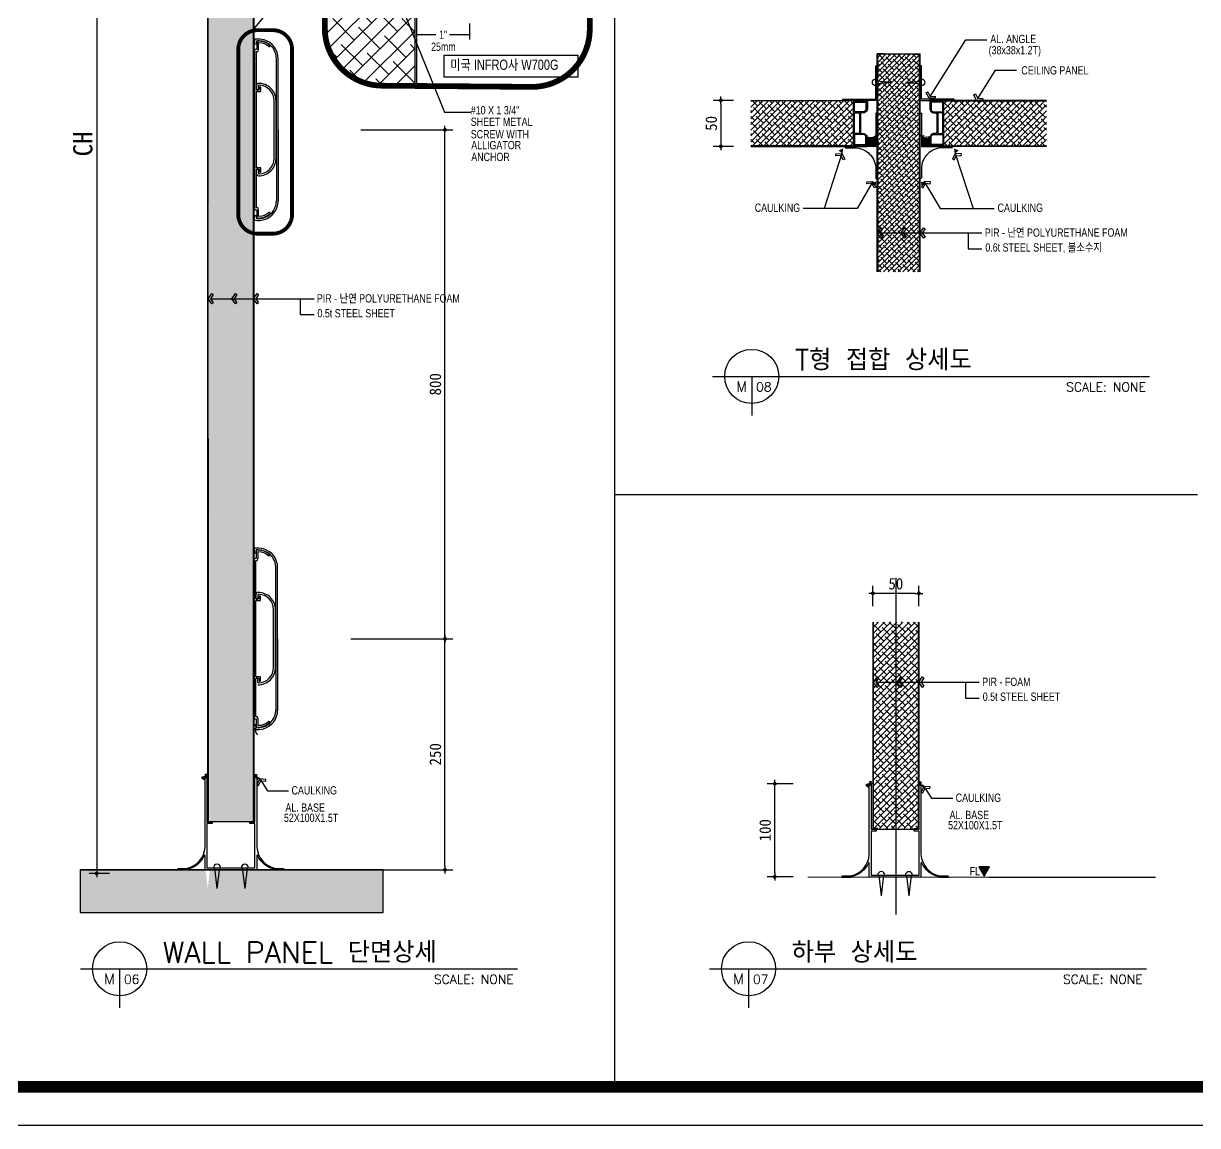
# Model space of a CAD drawing. Header units: millimetres. Extents: x 761574 to 813627, y -447408 to -384263.
# Drawn here: x 809305 to 810222, y -386889 to -386028 of the extents above; entities that cross this region are included whole.
import ezdxf
from ezdxf.enums import TextEntityAlignment as Align

# ---------------------------------------------------------------- set-up
doc = ezdxf.new("R2010")
doc.units = ezdxf.units.MM
doc.header["$LTSCALE"] = 500
doc.header["$PDMODE"] = 2
for name, pattern in [('CEN', [62, 60, -1, 0, -1]), ('CENTER', [2, 1.25, -0.25, 0.25, -0.25]), ('HIDDEN', [9.525, 6.35, -3.175])]:
    doc.linetypes.add(name, pattern=pattern)
doc.layers.get('Defpoints').update_dxf_attribs({"color": 8})
for name, color, linetype in [('1', 1, 'CENTER'), ('2', 2, 'Continuous'), ('3', 3, 'Continuous'), ('6', 6, 'Continuous'), ('CEN', 1, 'CEN'), ('CHANNEL', 6, 'Continuous'), ('DIM', 7, 'Continuous'), ('DM', 4, 'Continuous'), ('FLCL', 2, 'Continuous'), ('FORM', 7, 'Continuous'), ('ik_Line', 30, 'Continuous'), ('RAIL', 4, 'Continuous'), ('SYM-1', 6, 'Continuous'), ('SYM-2', 3, 'Continuous'), ('TEXT', 7, 'Continuous'), ('TEXT1', 2, 'Continuous'), ('변경사항', 6, 'Continuous'), ('크린판넬', 4, 'Continuous')]:
    doc.layers.add(name, color=color, linetype=linetype)
doc.styles.add('GHD', font='simple.shx', dxfattribs={"bigfont": 'whgtxt.shx'})
doc.styles.add('SIM', font='simplex')
doc.styles.add('글씨1', font='stylu.ttf')
doc.styles.add('돋움', font='')
doc.styles.get('돋움').set_extended_font_data('DotumChe')
doc.dimstyles.new('DIM270', dxfattribs={"dimscale": 3, "dimtxt": 3, "dimasz": 1, "dimexe": 2, "dimexo": 3, "dimgap": 1, "dimtad": 1, "dimtoh": 1, "dimdec": 0, "dimzin": 9, "dimdsep": 46, "dimtxsty": '돋움', "dimblk": 'dots', "dimcen": 0, "dimclrt": 3, "dimadec": 0, "dimazin": 0, "dimtm": 1e-09, "dimtfac": 1, "dimtdec": 0, "dimtix": 1, "dimtmove": 2, "dimatfit": 3, "dimldrblk": 'dots', "dimfxl": 0, "dimtolj": 1, "dimtzin": 0, "dimarcsym": 0})
pattern_1 = [(45, (-455.1518, 462.6224), (-2.24506403, 2.24506403), []), (135, (-455.1518, 462.6224), (-6.735192091, 2.24506403), [7.9375, -4.7625])]

# ---------------------------------------------------------------- blocks, each defined once
blk = doc.blocks.new('form')
at = {"layer": 'FORM', "color": 3}
blk.add_lwpolyline([(0, 562.79), (792.83, 562.79), (792.83, 0), (0, 0)], close=True, dxfattribs=at)
at = {"layer": 'FORM', "color": 2, "const_width": 1.94}
blk.add_lwpolyline([(12.48, 6.47), (12.48, 555.28), (781.78, 555.28), (781.78, 6.47)], close=True, dxfattribs=at)
blk = doc.blocks.new('dots')
blk.add_line((-1, 0), (1, 0))
at = {"const_width": 0.5}
blk.add_lwpolyline([(-0.25, 0, 1), (0.25, 0, 1)], format="xyb", close=True, dxfattribs=at)
blk = doc.blocks.new('*D12')
at = {"layer": 'Defpoints', "color": 0, "linetype": 'ByBlock'}
for p in [(809381.23, -385552.39), (809362.33, -386691.76), (809381.23, -386691.76)]:
    blk.add_point(p, dxfattribs=at)
at = {"layer": 'TEXT1', "color": 0, "linetype": 'ByBlock', "lineweight": -2}
for p, q in [((809372.23, -385552.39), (809356.33, -385552.39)), ((809362.33, -385555.39), (809362.33, -386688.76)), ((809372.23, -386691.76), (809356.33, -386691.76))]:
    blk.add_line(p, q, dxfattribs=at)
at = {"layer": 'TEXT1', "color": 0, "linetype": 'ByBlock', "lineweight": -2, "xscale": 3, "yscale": 3, "zscale": 3}
for p, rotation in [((809362.33, -385552.39), 90), ((809362.33, -386691.76), 270)]:
    blk.add_blockref('dots', p, dxfattribs=dict(at, rotation=rotation))
at = {"layer": 'TEXT1', "color": 3, "linetype": 'ByBlock', "insert": (809351.57, -386122.08), "char_height": 15, "attachment_point": 5, "rotation": 90, "style": '돋움'}
blk.add_mtext('\\A1;CH', dxfattribs=at)
blk = doc.blocks.new('*D13')
at = {"layer": 'Defpoints', "color": 0}
for p in [(809891.58, -386621.71), (809914.91, -386621.71), (809914.91, -386694.42)]:
    blk.add_point(p, dxfattribs=at)
at = {"layer": 'DIM', "color": 0, "lineweight": -2}
for p, q in [((809905.91, -386621.71), (809885.58, -386621.71)), ((809891.58, -386691.42), (809891.58, -386624.71)), ((809905.91, -386694.42), (809885.58, -386694.42))]:
    blk.add_line(p, q, dxfattribs=at)
at = {"layer": 'DIM', "color": 0, "lineweight": -2, "xscale": 3, "yscale": 3, "zscale": 3}
for p, rotation in [((809891.58, -386621.71), 90), ((809891.58, -386694.42), 270)]:
    blk.add_blockref('dots', p, dxfattribs=dict(at, rotation=rotation))
at = {"layer": 'DIM', "color": 3, "insert": (809884.08, -386658.06), "char_height": 9, "attachment_point": 5, "rotation": 90, "style": '돋움'}
blk.add_mtext('\\A1;100', dxfattribs=at)
blk = doc.blocks.new('*D14')
at = {"layer": 'Defpoints', "color": 0}
for p in [(809968.1, -386473.08), (809968.1, -386491.98), (810004.08, -386491.98)]:
    blk.add_point(p, dxfattribs=at)
at = {"layer": 'DIM', "color": 0, "lineweight": -2}
for p, q in [((809968.1, -386482.98), (809968.1, -386467.08)), ((810004.08, -386482.98), (810004.08, -386467.08)), ((810001.08, -386473.08), (809971.1, -386473.08))]:
    blk.add_line(p, q, dxfattribs=at)
at = {"layer": 'DIM', "color": 0, "lineweight": -2, "xscale": 3, "yscale": 3, "zscale": 3, "rotation": 180}
blk.add_blockref('dots', (809968.1, -386473.08), dxfattribs=at)
at = {"layer": 'DIM', "color": 0, "lineweight": -2, "xscale": 3, "yscale": 3, "zscale": 3}
blk.add_blockref('dots', (810004.08, -386473.08), dxfattribs=at)
at = {"layer": 'DIM', "color": 3, "insert": (809986.09, -386465.57), "char_height": 9, "attachment_point": 5, "style": '돋움'}
blk.add_mtext('\\A1;50', dxfattribs=at)
blk = doc.blocks.new('*D15')
at = {"layer": 'Defpoints', "color": 0}
for p in [(809868.43, -386088.05), (809849.53, -386124.03), (809868.43, -386124.03)]:
    blk.add_point(p, dxfattribs=at)
at = {"layer": 'DIM', "color": 0, "lineweight": -2}
for p, q in [((809859.43, -386088.05), (809843.53, -386088.05)), ((809849.53, -386091.05), (809849.53, -386121.03)), ((809859.43, -386124.03), (809843.53, -386124.03))]:
    blk.add_line(p, q, dxfattribs=at)
at = {"layer": 'DIM', "color": 0, "lineweight": -2, "xscale": 3, "yscale": 3, "zscale": 3}
for p, rotation in [((809849.53, -386088.05), 90), ((809849.53, -386124.03), 270)]:
    blk.add_blockref('dots', p, dxfattribs=dict(at, rotation=rotation))
at = {"layer": 'DIM', "color": 3, "insert": (809842.02, -386106.04), "char_height": 9, "attachment_point": 5, "rotation": 90, "style": '돋움'}
blk.add_mtext('\\A1;50', dxfattribs=at)
blk = doc.blocks.new('POT')
at = {"layer": '2'}
for radius in [0.5, 0.192]:
    blk.add_circle((0, 0), radius, dxfattribs=at)
blk = doc.blocks.new('POT3')
at = {"layer": '6', "xscale": 3, "yscale": 3, "zscale": 3}
blk.add_blockref('POT', (0, 0), dxfattribs=at)
blk = doc.blocks.new('*D52')
at = {"layer": 'Defpoints', "color": 0}
for p in [(809559.57, -386508.56), (809634.17, -386508.56), (809551.8, -386688.92)]:
    blk.add_point(p, dxfattribs=at)
at = {"layer": 'DIM', "color": 0, "lineweight": -2}
for p, q in [((809568.57, -386508.56), (809640.17, -386508.56)), ((809634.17, -386685.92), (809634.17, -386511.56)), ((809560.8, -386688.92), (809640.17, -386688.92))]:
    blk.add_line(p, q, dxfattribs=at)
at = {"layer": 'DIM', "color": 0, "lineweight": -2, "xscale": 3, "yscale": 3, "zscale": 3}
for p, rotation in [((809634.17, -386508.56), 90), ((809634.17, -386688.92), 270)]:
    blk.add_blockref('dots', p, dxfattribs=dict(at, rotation=rotation))
at = {"layer": 'DIM', "color": 3, "insert": (809626.67, -386598.74), "char_height": 9, "attachment_point": 5, "rotation": 90, "style": '돋움'}
blk.add_mtext('\\A1;250', dxfattribs=at)
blk = doc.blocks.new('*D53')
at = {"layer": 'Defpoints', "color": 0}
for p in [(809559.57, -386111.02), (809634.17, -386111.02), (809551.8, -386508.56)]:
    blk.add_point(p, dxfattribs=at)
at = {"layer": 'DIM', "color": 0, "lineweight": -2}
for p, q in [((809568.57, -386111.02), (809640.17, -386111.02)), ((809634.17, -386505.56), (809634.17, -386114.02)), ((809560.8, -386508.56), (809640.17, -386508.56))]:
    blk.add_line(p, q, dxfattribs=at)
at = {"layer": 'DIM', "color": 0, "lineweight": -2, "xscale": 3, "yscale": 3, "zscale": 3}
for p, rotation in [((809634.17, -386111.02), 90), ((809634.17, -386508.56), 270)]:
    blk.add_blockref('dots', p, dxfattribs=dict(at, rotation=rotation))
at = {"layer": 'DIM', "color": 3, "insert": (809626.67, -386309.79), "char_height": 9, "attachment_point": 5, "rotation": 90, "style": '돋움'}
blk.add_mtext('\\A1;800', dxfattribs=at)

msp = doc.modelspace()

# ---------------------------------------------------------------- hatches: boundary and pattern name
msp.add_hatch(color=253).paths.add_polyline_path([(810054.96, -386693.9), (810059.17, -386686.61), (810050.75, -386686.61)])
at = {"layer": '3'}
h = msp.add_hatch(dxfattribs=at)
h.set_pattern_fill('ANSI31', color=253, scale=0.2, style=0)
h.set_pattern_definition([(135, (1620431.6396, 462.6224), (0.44901280605, 0.44901280605), [])])
edge = h.paths.add_edge_path()
edge.add_ellipse((809966.07, -386106.53), major_axis=(-0.72, 10.88), ratio=0.721975, start_angle=158.46183, end_angle=208.74519)
edge.add_line((809970.48, -386115.82), (809970.48, -386124.08))
edge.add_line((809970.48, -386124.08), (809970.38, -386124.08))
edge.add_ellipse((809967.12, -386124.06), major_axis=(-3.26, 0.01), ratio=0.291044, start_angle=180, end_angle=360)
edge.add_line((809963.86, -386123.98), (809963.86, -386116.85))
h = msp.add_hatch(dxfattribs=at)
h.set_pattern_fill('ANSI31', color=253, scale=0.2, style=0)
h.set_pattern_definition([(45, (-455.15184, 462.6224), (-0.44901280605, 0.44901280605), [])])
edge = h.paths.add_edge_path()
edge.add_ellipse((810010.42, -386106.53), major_axis=(0.72, 10.88), ratio=0.721975, start_angle=151.25481, end_angle=201.53817, ccw=False)
edge.add_line((810006, -386115.82), (810006, -386124.08))
edge.add_line((810006, -386124.08), (810006.1, -386124.08))
edge.add_ellipse((810009.37, -386124.06), major_axis=(3.26, 0.01), ratio=0.291044, start_angle=0, end_angle=180, ccw=False)
edge.add_line((810012.63, -386123.98), (810012.63, -386116.85))
at = {"layer": 'DM'}
h = msp.add_hatch(dxfattribs=at)
h.set_pattern_fill('ANSI38', color=33, scale=3, style=0)
h.paths.add_polyline_path([(809610.78, -385754.11), (809610.78, -385750.23), (809600.96, -385750.23, 0.043661), (809597.37, -385750.55), (809558.68, -385757.18, -0.365977), (809551.76, -385753.15), (809557.36, -385752.16, -0.343922), (809558.85, -385749.36), (809558.74, -385748.94), (809552.77, -385748.94), (809544.94, -385745.03), (809545.14, -385745.04), (809552.8, -385741.19), (809563.51, -385741.19, -0.275582), (809562.57, -385738.71, 1), (809557.48, -385737.82), (809551.88, -385736.83, -0.365828), (809558.79, -385732.8), (809597.38, -385739.59, 0.043529), (809600.96, -385739.9), (809610.78, -385739.9), (809610.78, -385736.02), (809610.99, -385636.3), (809585.31, -385636.09, 0.414214), (809540.31, -385681.09), (809540.31, -386031.6, 0.414214), (809585.31, -386076.6), (809610.99, -386076.8), (809610.99, -386040.87), (809591.21, -385991.78), (809558.68, -385997.36, -0.365977), (809551.76, -385993.33), (809557.36, -385992.34, -0.343922), (809558.85, -385989.53), (809558.74, -385989.12), (809552.77, -385989.12), (809544.94, -385985.21), (809545.14, -385985.22), (809552.8, -385981.37), (809563.51, -385981.37, -0.275582), (809562.57, -385978.89, 1), (809557.48, -385978), (809551.88, -385977.01, -0.365828), (809558.79, -385972.98), (809597.38, -385979.76, 0.043529), (809600.96, -385980.08), (809610.78, -385980.08), (809610.78, -385976.2), (809610.91, -385754.11)])
h = msp.add_hatch(dxfattribs=at)
h.set_pattern_fill('ANSI38', color=33, scale=27, style=0)
h.set_pattern_definition([(45, (-2047191.151, -465479.1942), (-2.3864853865, 2.3864853865), []), (135, (-2047191.151, -465479.1942), (-7.1594561595, 2.3864853865), [8.4375, -5.0625])])
h.paths.add_polyline_path([(809449.43, -385782.56), (809484.74, -385782.56), (809483.84, -386651.47), (809450.36, -386651.47)])
h = msp.add_hatch(dxfattribs=at)
h.set_pattern_fill('ANSI38', color=33, scale=3, style=0)
h.paths.add_polyline_path([(809610.99, -385994.29), (809610.78, -385994.29), (809610.78, -385990.41), (809600.96, -385990.41, 0.043661), (809597.37, -385990.73), (809591.21, -385991.78), (809610.99, -386040.87)])
h = msp.add_hatch(dxfattribs=at)
h.set_pattern_fill('ANSI38', color=33, scale=21.6, style=0)
h.set_pattern_definition([(45, (-904508.211, -432522.702), (-1.909188309, 1.909188309), []), (135, (-904508.211, -432522.702), (-5.7275649276, 1.909188309), [6.75, -4.05])])
h.paths.add_polyline_path([(809971.9, -386221.96), (810004.6, -386221.96), (810004.6, -386052.05), (809971.9, -386052.05)])
h = msp.add_hatch(dxfattribs=at)
h.set_pattern_fill('ANSI38', color=33, style=0)
h.set_pattern_definition(pattern_1)
h.paths.add_polyline_path([(809952.75, -386088.48), (809872.86, -386088.48), (809872.86, -386123.62), (809952.75, -386123.62)])
h = msp.add_hatch(dxfattribs=at)
h.set_pattern_fill('ANSI38', color=33, style=0)
h.set_pattern_definition(pattern_1)
h.paths.add_polyline_path([(810103.64, -386123.62), (810023.84, -386123.62), (810023.84, -386088.48), (810103.64, -386088.48)])
h = msp.add_hatch(dxfattribs=at)
h.set_pattern_fill('ANSI38', color=33, scale=27, style=0)
h.set_pattern_definition([(45, (-2047166.5955, -465479.1942), (-2.3864853865, 2.3864853865), []), (135, (-2047166.5955, -465479.1942), (-7.1594561595, 2.3864853865), [8.4375, -5.0625])])
h.paths.add_polyline_path([(809968.53, -386495.43), (810003.66, -386495.43), (810003.66, -386656.8), (809968.78, -386656.8)])
at = {"layer": 'SYM-1', "linetype": 'ByBlock'}
for points in [[(809945.01, -386125.65), (809944.48, -386129.66), (809941.27, -386127.2)], [(810031.49, -386125.65), (810032.02, -386129.66), (810035.23, -386127.2)], [(809970.8, -386151.43), (809970.27, -386155.44), (809967.06, -386152.97)], [(810005.7, -386151.43), (810006.23, -386155.44), (810009.44, -386152.97)], [(809445.92, -386618.59), (809446.57, -386616.18), (809444.16, -386616.82)], [(809488.16, -386618.79), (809487.51, -386616.38), (809489.92, -386617.02)], [(809964.34, -386624.35), (809964.99, -386621.94), (809962.58, -386622.58)], [(810006.58, -386624.55), (810005.93, -386622.14), (810008.34, -386622.78)]]:
    msp.add_hatch(color=256, dxfattribs=at).paths.add_polyline_path(points)
at = {"layer": '변경사항'}
msp.add_hatch(color=253, dxfattribs=at).paths.add_polyline_path([(809585.79, -386688.92), (809450.68, -386688.92), (809448.96, -386703.44), (809447.25, -386688.92), (809349.52, -386688.92), (809349.52, -386722.3), (809585.79, -386722.3)])

# ---------------------------------------------------------------- linework, layer by layer
at = {"color": 0}
for p, q in [((809766.4, -385454.74), (809766.4, -386858.49)), ((809766.4, -386395.87), (810221.56, -386395.87))]:
    msp.add_line(p, q, dxfattribs=at)
for p, q in [((809610.99, -386076.8), (809610.99, -385636.3)), ((809610.99, -386076.8), (809610.99, -385636.3)), ((809612.07, -386076.81), (809612.07, -385636.3)), ((809449.03, -386352.01), (809449.03, -385782.56)), ((809449.43, -386352.01), (809449.43, -385782.56)), ((809484.77, -386352.01), (809484.77, -385782.56)), ((809485.17, -386352.01), (809485.17, -385782.56)), ((809971.5, -386221.96), (809971.5, -386051.65)), ((809977.5, -386051.65), (809971.5, -386051.65)), ((809971.9, -386221.96), (809971.9, -386052.05)), ((809977.5, -386052.05), (809971.9, -386052.05)), ((809977.5, -386051.65), (809977.5, -386052.05)), ((809999, -386051.65), (809999, -386052.05)), ((809999, -386051.65), (810005, -386051.65)), ((809999, -386052.05), (810004.6, -386052.05)), ((810004.6, -386221.96), (810004.6, -386052.05)), ((810005, -386221.96), (810005, -386051.65)), ((809449.03, -386651.47), (809449.03, -386352.01)), ((809449.46, -386651.47), (809449.46, -386352.01)), ((809484.74, -386651.47), (809484.74, -386352.01)), ((809484.74, -386651.47), (809484.74, -386352.01)), ((809485.17, -386651.47), (809485.17, -386352.01)), ((809484.74, -386651.47), (809483.3, -386651.47)), ((810003.16, -386657.23), (810001.72, -386657.23)), ((809454.31, -386687.48), (809456.19, -386703.44)), ((809458.08, -386687.48), (809456.19, -386703.44)), ((809475.93, -386687.48), (809477.82, -386703.44)), ((809479.7, -386687.48), (809477.82, -386703.44)), ((809972.73, -386693.24), (809974.62, -386709.2)), ((809976.5, -386693.24), (809974.62, -386709.2)), ((809994.35, -386693.24), (809996.24, -386709.2)), ((809998.13, -386693.24), (809996.24, -386709.2))]:
    msp.add_line(p, q)
at = {"color": 6}
msp.add_line((809540.31, -385965.7), (809482.86, -386034.42), dxfattribs=at)
at = {"color": 6, "linetype": 'HIDDEN', "ltscale": 0.5, "const_width": 4.5}
msp.add_lwpolyline([(809540.31, -385681.09), (809540.31, -386031.6, 0.414214), (809585.31, -386076.6), (809702.19, -386077.52, 0.414214), (809747.19, -386032.52), (809747.19, -385682.01, 0.414214), (809702.19, -385637.01), (809585.31, -385636.09, 0.414214)], format="xyb", close=True, dxfattribs=at)
at = {"color": 6, "linetype": 'HIDDEN', "ltscale": 0.2, "const_width": 3}
msp.add_lwpolyline([(809472.82, -386048.25), (809472.82, -386177.16, 0.414214), (809487.82, -386192.16), (809499.82, -386192.16, 0.414214), (809514.82, -386177.16), (809514.82, -386048.25, 0.414214), (809499.82, -386033.25), (809487.82, -386033.25, 0.414214)], format="xyb", close=True, dxfattribs=at)
for points in [[(809872.86, -386088.05), (809963.87, -386088.05), (809963.87, -386095.25), (809963.44, -386095.25), (809963.44, -386088.48), (809872.86, -386088.48)], [(810103.64, -386088.05), (810012.63, -386088.05), (810012.63, -386095.25), (810013.06, -386095.25), (810013.06, -386088.48), (810103.64, -386088.48)], [(809872.86, -386124.05), (809963.87, -386124.05), (809963.87, -386116.85), (809963.44, -386116.85), (809963.44, -386123.62), (809872.86, -386123.62)], [(810103.64, -386124.05), (810012.63, -386124.05), (810012.63, -386116.85), (810013.06, -386116.85), (810013.06, -386123.62), (810103.64, -386123.62)], [(809968.1, -386495.43), (809968.09, -386657.23), (809971.69, -386657.23), (809971.69, -386656.8), (809968.53, -386656.8), (809968.53, -386495.43)], [(810004.1, -386495.43), (810004.09, -386657.23), (810000.49, -386657.23), (810000.49, -386656.8), (810003.66, -386656.8), (810003.67, -386495.43)]]:
    msp.add_lwpolyline(points)
at = {"color": 2}
for points in [[(809959.15, -386097.1), (809953.94, -386097.1, -0.414214), (809953.72, -386096.89), (809953.72, -386089.56, -0.414214), (809953.94, -386089.34), (809962.49, -386089.34, -0.414214), (809962.71, -386089.56), (809962.71, -386096), (809961.05, -386097.1)], [(810017.34, -386097.1), (810022.55, -386097.1, 0.414214), (810022.76, -386096.89), (810022.76, -386089.56, 0.414214), (810022.55, -386089.34), (810014, -386089.34, 0.414214), (810013.78, -386089.56), (810013.78, -386096), (810015.44, -386097.1)], [(809953.72, -386098.04, -0.414214), (809953.94, -386097.82), (809957.5, -386097.82, -0.414214), (809957.71, -386098.04), (809957.71, -386113.78, -0.414214), (809957.5, -386113.99), (809953.94, -386113.99, -0.414214), (809953.72, -386113.78)], [(810022.76, -386098.04, 0.414214), (810022.55, -386097.82), (810018.99, -386097.82, 0.414214), (810018.78, -386098.04), (810018.78, -386113.78, 0.414214), (810018.99, -386113.99), (810022.55, -386113.99, 0.414214), (810022.76, -386113.78)], [(809959.15, -386114.71), (809953.94, -386114.71, 0.414214), (809953.72, -386114.93), (809953.72, -386122.26, 0.414214), (809953.94, -386122.47), (809962.49, -386122.47, 0.414214), (809962.71, -386122.26), (809962.71, -386115.81), (809961.05, -386114.71)], [(810017.34, -386114.71), (810022.55, -386114.71, -0.414214), (810022.76, -386114.93), (810022.76, -386122.26, -0.414214), (810022.55, -386122.47), (810014, -386122.47, -0.414214), (810013.78, -386122.26), (810013.78, -386115.81), (810015.44, -386114.71)]]:
    msp.add_lwpolyline(points, format="xyb", close=True, dxfattribs=at)
at = {"color": 253}
msp.add_lwpolyline([(809349.52, -386722.3), (809585.79, -386722.3), (809585.79, -386688.92), (809349.52, -386688.92)], close=True, dxfattribs=at)
at = {"const_width": 0.72}
msp.add_lwpolyline([(809917.36, -386694.68), (810058.92, -386694.68)], dxfattribs=at)
for centre in [(809456.27, -386687.48), (809477.9, -386687.51), (809974.7, -386693.24), (809996.32, -386693.27)]:
    msp.add_arc(centre, 2.85, 0.61021, 179.38979)
at = {"layer": '1'}
for points in [[(809953.72, -386123.33, -0.414214), (809953, -386122.62), (809953, -386089.2, -0.414214), (809953.72, -386088.48), (809962.71, -386088.48, -0.414214), (809963.43, -386089.2), (809963.43, -386096.38), (809961.27, -386097.82), (809959.15, -386097.82, 0.414214), (809958.43, -386098.54), (809958.43, -386113.27, 0.414214), (809959.15, -386113.99), (809961.27, -386113.99), (809963.43, -386115.43), (809963.43, -386122.62, -0.414214), (809962.71, -386123.33)], [(810022.76, -386123.33, 0.414214), (810023.48, -386122.62), (810023.48, -386089.2, 0.414214), (810022.76, -386088.48), (810013.78, -386088.48, 0.414214), (810013.06, -386089.2), (810013.06, -386096.38), (810015.22, -386097.82), (810017.34, -386097.82, -0.414214), (810018.06, -386098.54), (810018.06, -386113.27, -0.414214), (810017.34, -386113.99), (810015.22, -386113.99), (810013.06, -386115.43), (810013.06, -386122.62, 0.414214), (810013.78, -386123.33)]]:
    msp.add_lwpolyline(points, format="xyb", close=True, dxfattribs=at)
at = {"layer": '2'}
for points in [[(809433.09, -386688.61, 0.340847), (809432.53, -386689.29), (809425.33, -386689.29, -0.414214), (809426.77, -386687.84), (809432.53, -386687.84, 0.340037), (809446.94, -386671.28), (809446.94, -386617.83, -0.414214), (809447.84, -386616.93), (809448.38, -386616.93), (809448.38, -386651.47), (809452.35, -386651.47), (809452.35, -386652.91), (809448.38, -386652.91), (809448.38, -386687.48), (809467.1, -386687.48), (809485.83, -386687.48), (809485.83, -386652.91), (809481.86, -386652.91), (809481.86, -386651.47), (809485.83, -386651.47), (809485.83, -386616.93), (809486.37, -386616.93, -0.414214), (809487.27, -386617.83), (809487.27, -386671.28, 0.340037), (809501.67, -386687.84), (809507.43, -386687.84, -0.414214), (809508.87, -386689.29), (809501.67, -386689.29, 0.340847), (809501.11, -386688.61, -0.238644), (809487.96, -386677.77, 0.812206), (809487.27, -386677.92), (809487.27, -386688.92), (809467.1, -386688.92), (809446.94, -386688.92), (809446.94, -386677.92, 0.812206), (809446.25, -386677.77, -0.238644)], [(809951.52, -386694.37, 0.340847), (809950.95, -386695.04), (809943.75, -386695.04, -0.414214), (809945.19, -386693.6), (809950.95, -386693.6, 0.340037), (809965.36, -386677.04), (809965.36, -386623.58, -0.414214), (809966.26, -386622.68), (809966.8, -386622.68), (809966.8, -386657.23), (809970.77, -386657.23), (809970.77, -386658.67), (809966.8, -386658.67), (809966.8, -386693.24), (809985.52, -386693.24), (810004.25, -386693.24), (810004.25, -386658.67), (810000.28, -386658.67), (810000.28, -386657.23), (810004.25, -386657.23), (810004.25, -386622.68), (810004.79, -386622.68, -0.414214), (810005.69, -386623.58), (810005.69, -386677.04, 0.340037), (810020.09, -386693.6), (810025.86, -386693.6, -0.414214), (810027.3, -386695.04), (810020.09, -386695.04, 0.340847), (810019.53, -386694.37, -0.238644), (810006.38, -386683.53, 0.812206), (810005.69, -386683.67), (810005.69, -386694.68), (809985.52, -386694.68), (809965.36, -386694.68), (809965.36, -386683.67, 0.812206), (809964.67, -386683.53, -0.238644)]]:
    msp.add_lwpolyline(points, format="xyb", close=True, dxfattribs=at)
at = {"layer": '2', "const_width": 1.33}
msp.add_lwpolyline([(809349.52, -386688.92), (809585.79, -386688.92)], dxfattribs=at)
at = {"layer": '3'}
for points in [[(809971.5, -386098.04), (809970.49, -386098.04), (809970.49, -386124.08), (809946.13, -386124.08, 0.414214), (809947.13, -386125.08), (809953.81, -386125.08, -0.414214), (809970.49, -386141.76), (809970.49, -386148.44, 0.414214), (809971.5, -386149.44)], [(810005, -386098.04), (810006, -386098.04), (810006, -386124.08), (810030.37, -386124.08, -0.414214), (810029.37, -386125.08), (810022.69, -386125.08, 0.414214), (810006, -386141.76), (810006, -386148.44, -0.414214), (810005, -386149.44)]]:
    msp.add_lwpolyline(points, format="xyb", close=True, dxfattribs=at)
at = {"layer": 'CEN'}
msp.add_line((809986.08, -386461), (809986.08, -386723.88), dxfattribs=at)
at = {"layer": 'CHANNEL'}
for p, q in [((809488.64, -386074.77), (809488.63, -386074.77)), ((809487.07, -386076.33), (809487.07, -386079.54)), ((809488.54, -386076.79), (809488.54, -386079.54)), ((809500.85, -386111.33), (809500.85, -386088.36)), ((809502.32, -386111.33), (809502.32, -386088.36)), ((809500.85, -386133.37), (809500.85, -386111.33)), ((809502.32, -386133.37), (809502.32, -386111.33)), ((809487.07, -386145.39), (809487.07, -386142.19)), ((809487.07, -386145.39), (809487.07, -386145.39)), ((809488.54, -386144.94), (809488.54, -386142.19)), ((809488.64, -386146.97), (809488.63, -386146.97)), ((809486.64, -386473.87), (809486.64, -386477.08)), ((809488.11, -386474.33), (809488.11, -386477.08)), ((809488.2, -386472.31), (809488.2, -386472.31)), ((809500.42, -386508.87), (809500.42, -386485.9)), ((809501.89, -386508.87), (809501.89, -386485.9)), ((809500.42, -386530.91), (809500.42, -386508.87)), ((809501.89, -386530.91), (809501.89, -386508.87)), ((809488.11, -386542.48), (809488.11, -386539.73)), ((809486.64, -386581.56), (809486.64, -386578.37)), ((809486.64, -386581.56), (809486.64, -386581.56)), ((809488.2, -386583.15), (809488.2, -386583.15))]:
    msp.add_line(p, q, dxfattribs=at)
for points in [[(809489.46, -386079.63, -0.414214), (809489.19, -386079.91), (809487.35, -386079.91, -0.414214), (809487.07, -386079.63), (809487.07, -386057.68), (809486.89, -386057.5), (809487.07, -386057.31), (809487.07, -386050.05, -0.414214), (809487.35, -386049.78), (809488.01, -386049.78, 0.32492), (809488.27, -386049.59), (809488.64, -386048.46, 0.078702), (809488.65, -386048.38), (809488.65, -386043.17, -0.420938), (809488.94, -386042.9, -0.177254), (809496.81, -386045.98, 1), (809497.54, -386045.16, 0.183165), (809488.65, -386041.79), (809487.46, -386041.79, 0.414214), (809487.18, -386042.07), (809487.18, -386048.03, -0.414214), (809486.91, -386048.31), (809485.88, -386048.31, 0.414214), (809485.6, -386048.58), (809485.6, -386057.31), (809485.79, -386057.5), (809485.6, -386057.68), (809485.6, -386110.68), (809485.79, -386110.87), (809485.6, -386111.05), (809485.6, -386164.06), (809485.79, -386164.24), (809485.6, -386164.43), (809485.6, -386173.15, 0.414214), (809485.88, -386173.43), (809486.91, -386173.43, -0.414214), (809487.18, -386173.7), (809487.18, -386179.67, 0.414214), (809487.46, -386179.95), (809488.65, -386179.95, 0.183165), (809497.54, -386176.58, 1), (809496.81, -386175.75, -0.177254), (809488.94, -386178.84, -0.420938), (809488.65, -386178.57), (809488.65, -386173.36, 0.078702), (809488.64, -386173.27), (809488.27, -386172.15, 0.32492), (809488.01, -386171.96), (809487.35, -386171.96, -0.414214), (809487.07, -386171.68), (809487.07, -386164.43), (809486.89, -386164.24), (809487.07, -386164.06), (809487.07, -386142.1, -0.414214), (809487.35, -386141.83), (809489.19, -386141.83, -0.414214), (809489.46, -386142.1), (809489.46, -386143.66, 1), (809490.56, -386143.66), (809490.56, -386141, 0.414214), (809490.29, -386140.72), (809487.35, -386140.72, -0.414214), (809487.07, -386140.45), (809487.07, -386111.05), (809486.89, -386110.87), (809487.07, -386110.68), (809487.07, -386081.29, -0.414214), (809487.35, -386081.01), (809490.29, -386081.01, 0.414214), (809490.56, -386080.74), (809490.56, -386078.07, 1), (809489.46, -386078.07)], [(809489.03, -386477.17, -0.414214), (809488.75, -386477.45), (809486.92, -386477.45, -0.414214), (809486.64, -386477.17), (809486.64, -386455.22), (809486.46, -386455.04), (809486.64, -386454.85), (809486.64, -386447.59, -0.414214), (809486.92, -386447.32), (809487.58, -386447.32, 0.32492), (809487.84, -386447.13), (809488.21, -386446, 0.078702), (809488.22, -386445.92), (809488.22, -386440.71, -0.420938), (809488.5, -386440.44, -0.177254), (809496.38, -386443.52, 1), (809497.11, -386442.7, 0.183165), (809488.22, -386439.33), (809487.03, -386439.33, 0.414214), (809486.75, -386439.61), (809486.75, -386445.57, -0.414214), (809486.48, -386445.85), (809485.45, -386445.85, 0.414214), (809485.17, -386446.12), (809485.17, -386454.85), (809485.36, -386455.04), (809485.17, -386455.22), (809485.17, -386508.22), (809485.36, -386508.41), (809485.17, -386508.59), (809485.17, -386561.6), (809485.36, -386561.78), (809485.17, -386561.97), (809485.17, -386570.69, 0.414214), (809485.45, -386570.97), (809486.48, -386570.97, -0.414214), (809486.75, -386571.24), (809486.75, -386577.21, 0.414214), (809487.03, -386577.49), (809488.22, -386577.49, 0.183165), (809497.11, -386574.12, 1), (809496.38, -386573.29, -0.177254), (809488.5, -386576.38, -0.420938), (809488.22, -386576.11), (809488.22, -386570.9, 0.078702), (809488.21, -386570.81), (809487.84, -386569.69, 0.32492), (809487.58, -386569.5), (809486.92, -386569.5, -0.414214), (809486.64, -386569.22), (809486.64, -386561.97), (809486.46, -386561.78), (809486.64, -386561.6), (809486.64, -386539.64, -0.414214), (809486.92, -386539.37), (809488.75, -386539.37, -0.414214), (809489.03, -386539.64), (809489.03, -386541.2, 1), (809490.13, -386541.2), (809490.13, -386538.54, 0.414214), (809489.86, -386538.26), (809486.92, -386538.26, -0.414214), (809486.64, -386537.99), (809486.64, -386508.59), (809486.46, -386508.41), (809486.64, -386508.22), (809486.64, -386478.83, -0.414214), (809486.92, -386478.55), (809489.86, -386478.55, 0.414214), (809490.13, -386478.28), (809490.13, -386475.61, 1), (809489.03, -386475.61)]]:
    msp.add_lwpolyline(points, format="xyb", close=True, dxfattribs=at)
for centre, radius, start, end in [((809488.64, -386076.33), 1.56, 90.43738, 180.77184), ((809488.73, -386088.36), 13.6, 0, 90.43738), ((809487.81, -386079.54), 0.735, 180, 0), ((809489.09, -386076.79), 0.551, 88.18078, 180), ((809488.73, -386088.36), 12.13, 0, 88.18078), ((809488.73, -386133.37), 13.6, 269.56262, 0), ((809488.73, -386133.37), 12.13, 271.81922, 0), ((809487.81, -386142.19), 0.735, 0, 180), ((809488.64, -386145.41), 1.56, 179.22816, 269.56262), ((809489.09, -386144.94), 0.551, 180, 271.81922), ((809488.2, -386473.87), 1.56, 90.43738, 180.77184), ((809487.38, -386477.08), 0.735, 180, 0), ((809488.66, -386474.33), 0.551, 88.18078, 180), ((809488.29, -386485.9), 13.6, 0, 90.43738), ((809488.29, -386485.9), 12.13, 0, 88.18078), ((809488.29, -386530.91), 13.6, 269.56262, 0), ((809488.29, -386530.91), 12.13, 271.81922, 0), ((809487.38, -386539.73), 0.735, 0, 180), ((809488.66, -386542.48), 0.551, 180, 271.81922), ((809488.2, -386581.59), 1.56, 179.22816, 269.56262)]:
    msp.add_arc(centre, radius, start, end, dxfattribs=at)
at = {"layer": 'DM', "color": 33}
for p, q in [((809999, -386052.05), (809977.5, -386052.05)), ((809485.17, -386651.47), (809449.03, -386651.47)), ((809971.69, -386657.23), (810000.49, -386657.23))]:
    msp.add_line(p, q, dxfattribs=at)
at = {"layer": 'FLCL'}
msp.add_lwpolyline([(810054.96, -386693.9), (810059.17, -386686.61), (810050.75, -386686.61)], close=True, dxfattribs=at)
at = {"layer": 'FORM', "color": 3}
for p, q in [((809843.09, -386303.65), (810184.12, -386303.65)), ((809873.62, -386303.65), (809873.62, -386334.18)), ((809349.66, -386766.27), (809690.7, -386766.27)), ((809380.19, -386766.27), (809380.19, -386796.8)), ((809840.6, -386766.27), (810181.64, -386766.27)), ((809871.13, -386766.27), (809871.13, -386796.8))]:
    msp.add_line(p, q, dxfattribs=at)
for centre in [(809873.62, -386303.65), (809380.19, -386766.27), (809871.13, -386766.27)]:
    msp.add_circle(centre, 21.14, dxfattribs=at)
at = {"layer": 'ik_Line', "color": 3}
for p, q in [((809970.49, -386087.05), (809970.49, -386061.01)), ((809970.49, -386061.01), (809971.5, -386061.01)), ((809971.5, -386061.01), (809971.5, -386088.05)), ((810006, -386061.01), (810005, -386061.01)), ((810005, -386061.01), (810005, -386088.05)), ((810006, -386087.05), (810006, -386061.01)), ((809944.8, -386088.05), (809944.8, -386087.05)), ((809944.8, -386087.05), (809970.49, -386087.05)), ((809971.5, -386088.05), (809944.8, -386088.05)), ((810005, -386088.05), (810031.7, -386088.05)), ((810031.7, -386087.05), (810006, -386087.05)), ((810031.7, -386088.05), (810031.7, -386087.05))]:
    msp.add_line(p, q, dxfattribs=at)
at = {"layer": 'RAIL'}
for p, q in [((809485.6, -386040.86), (809485.6, -386044)), ((809485.6, -386044), (809487.04, -386044.12)), ((809487.04, -386042.15), (809487.04, -386044.12)), ((809502.54, -386111.02), (809502.54, -386055.43)), ((809503.98, -386111.02), (809503.98, -386054.65)), ((809502.54, -386111.02), (809502.54, -386166.61)), ((809503.98, -386111.02), (809503.98, -386167.39)), ((809485.6, -386178.05), (809487.04, -386177.93)), ((809485.6, -386181.18), (809485.6, -386178.05)), ((809487.04, -386179.89), (809487.04, -386177.93)), ((809485.17, -386438.4), (809485.17, -386441.54)), ((809485.17, -386441.54), (809486.61, -386441.66)), ((809486.61, -386439.69), (809486.61, -386441.66)), ((809502.11, -386508.56), (809502.11, -386452.97)), ((809503.54, -386508.56), (809503.54, -386452.19)), ((809502.11, -386508.56), (809502.11, -386564.15)), ((809503.54, -386508.56), (809503.54, -386564.93)), ((809485.17, -386575.59), (809486.61, -386575.47)), ((809485.17, -386578.72), (809485.17, -386575.59)), ((809486.61, -386577.43), (809486.61, -386575.47))]:
    msp.add_line(p, q, dxfattribs=at)
for centre, radius, start, end in [((809486.12, -386040.86), 0.514, 98.5301, 180), ((809488.46, -386056.46), 16.29, 73.59097, 98.5301), ((809487.55, -386042.15), 0.514, 93.61648, 180), ((809488.46, -386056.46), 14.85, 73.59097, 93.61648), ((809488.76, -386055.43), 13.78, 40.97905, 73.59097), ((809488.76, -386055.43), 15.22, 0, 73.59097), ((809488.76, -386055.43), 13.78, 0, 40.97905), ((809488.76, -386166.61), 15.22, 286.40903, 0), ((809488.76, -386166.61), 13.78, 319.02095, 0), ((809488.76, -386166.61), 13.78, 286.40903, 319.02095), ((809486.12, -386181.18), 0.514, 180, 261.4699), ((809488.46, -386165.58), 16.29, 261.4699, 286.40903), ((809487.55, -386179.89), 0.514, 180, 266.38352), ((809488.46, -386165.58), 14.85, 266.38352, 286.40903), ((809485.69, -386438.4), 0.514, 98.5301, 180), ((809488.03, -386454), 16.29, 73.59097, 98.5301), ((809487.12, -386439.69), 0.514, 93.61648, 180), ((809488.03, -386454), 14.85, 73.59097, 93.61648), ((809488.33, -386452.97), 13.78, 40.97905, 73.59097), ((809488.33, -386452.97), 15.22, 0, 73.59097), ((809488.33, -386452.97), 13.78, 0, 40.97905), ((809488.33, -386564.15), 15.22, 286.40903, 0), ((809488.33, -386564.15), 13.78, 319.02095, 0), ((809485.69, -386578.72), 0.514, 180, 261.4699), ((809488.03, -386563.12), 16.29, 261.4699, 286.40903), ((809487.12, -386577.43), 0.514, 180, 266.38352), ((809488.03, -386563.12), 14.85, 266.38352, 286.40903), ((809488.33, -386564.15), 13.78, 286.40903, 319.02095)]:
    msp.add_arc(centre, radius, start, end, dxfattribs=at)
at = {"layer": 'SYM-1', "linetype": 'ByBlock'}
for points in [[(809446.57, -386616.18), (809444.16, -386616.82), (809445.92, -386618.59)], [(809964.99, -386621.94), (809962.58, -386622.58), (809964.34, -386624.35)]]:
    msp.add_lwpolyline(points, close=True, dxfattribs=at)
at = {"layer": 'SYM-2', "color": 252}
msp.add_lwpolyline([(809585.79, -386688.92), (809349.52, -386688.92), (809349.52, -386722.3), (809585.79, -386722.3)], dxfattribs=at)
at = {"layer": 'TEXT'}
for p, q in [((809653.4, -386028.01), (809653.4, -386040.65)), ((809626.93, -386036.76), (809612.07, -386036.76)), ((809653.4, -386036.76), (809637.75, -386036.76))]:
    msp.add_line(p, q, dxfattribs=at)
msp.add_lwpolyline([(809591.21, -385991.78), (809633.73, -386097.31), (809654.31, -386097.31)], dxfattribs=at)
at = {"layer": 'TEXT', "color": 7}
for points in [[(810012.94, -386084.95), (810040.62, -386040.81), (810057.1, -386040.81)], [(810049.96, -386086.54), (810063.8, -386064.47), (810080.28, -386064.47)], [(809944, -386129.57), (809930.14, -386172.63), (809913.66, -386172.63)], [(810032.5, -386129.57), (810046.36, -386172.63), (810062.84, -386172.63)], [(809968.22, -386151.33), (809955.92, -386172.63), (809913.66, -386172.63)], [(810008.28, -386151.33), (810020.57, -386172.63), (810062.84, -386172.63)], [(809972.49, -386191.63), (810053.27, -386191.63)], [(810042.47, -386191.63), (810042.47, -386204.03), (810053.27, -386204.03)], [(809451.17, -386243.01), (809531.95, -386243.01)], [(809521.15, -386243.01), (809521.15, -386255.41), (809531.95, -386255.41)], [(809970.46, -386542.47), (810051.24, -386542.47)], [(810040.44, -386542.47), (810040.44, -386554.87), (810051.24, -386554.87)], [(809489.58, -386618.03), (809495.6, -386627.3), (809512.08, -386627.3)], [(810008, -386623.79), (810014.03, -386633.06), (810030.51, -386633.06)]]:
    msp.add_lwpolyline(points, dxfattribs=at)
for points in [[(810011.14, -386081.41), (810012.94, -386084.95), (810016.8, -386084.66), (810016.9, -386086.1), (810012.09, -386086.46), (810009.85, -386082.06)], [(810048.16, -386083), (810049.96, -386086.54), (810053.82, -386086.26), (810053.93, -386087.69), (810049.11, -386088.05), (810046.88, -386083.65)], [(809944.95, -386134.62), (809943.15, -386131.07), (809939.3, -386131.36), (809939.19, -386129.92), (809944, -386129.57), (809946.24, -386133.96)], [(810031.55, -386134.62), (810033.35, -386131.07), (810037.2, -386131.36), (810037.31, -386129.92), (810032.5, -386129.57), (810030.26, -386133.96)], [(809969.17, -386156.39), (809967.37, -386152.84), (809963.51, -386153.13), (809963.41, -386151.69), (809968.22, -386151.33), (809970.45, -386155.73)], [(810007.33, -386156.39), (810009.13, -386152.84), (810012.99, -386153.13), (810013.09, -386151.69), (810008.28, -386151.33), (810006.05, -386155.73)], [(809975.63, -386188.28), (809973.46, -386191.61), (809975.64, -386194.81), (809974.45, -386195.62), (809971.73, -386191.63), (809974.42, -386187.5)], [(809994.06, -386188.28), (809991.89, -386191.61), (809994.07, -386194.81), (809992.88, -386195.62), (809990.16, -386191.63), (809992.86, -386187.5)], [(810008.9, -386188.28), (810006.73, -386191.61), (810008.91, -386194.81), (810007.72, -386195.62), (810005, -386191.63), (810007.7, -386187.5)], [(809453.33, -386239.66), (809451.16, -386242.99), (809453.33, -386246.19), (809452.14, -386247), (809449.43, -386243.01), (809452.12, -386238.88)], [(809471.76, -386239.66), (809469.59, -386242.99), (809471.77, -386246.19), (809470.57, -386247), (809467.86, -386243.01), (809470.55, -386238.88)], [(809488.67, -386239.66), (809486.5, -386242.99), (809488.68, -386246.19), (809487.49, -386247), (809484.77, -386243.01), (809487.47, -386238.88)], [(809972.62, -386539.13), (809970.45, -386542.46), (809972.63, -386545.65), (809971.44, -386546.46), (809968.72, -386542.47), (809971.41, -386538.34)], [(809991.05, -386539.13), (809988.88, -386542.46), (809991.06, -386545.65), (809989.87, -386546.46), (809987.15, -386542.47), (809989.85, -386538.34)], [(810007.97, -386539.13), (810005.8, -386542.46), (810007.97, -386545.65), (810006.78, -386546.46), (810004.07, -386542.47), (810006.76, -386538.34)], [(809488.63, -386623.08), (809490.43, -386619.54), (809494.28, -386619.83), (809494.39, -386618.39), (809489.58, -386618.03), (809487.34, -386622.43)], [(810007.05, -386628.84), (810008.85, -386625.3), (810012.71, -386625.58), (810012.81, -386624.15), (810008, -386623.79), (810005.77, -386628.19)]]:
    msp.add_lwpolyline(points, close=True, dxfattribs=at)
at = {"layer": 'TEXT'}
for points in [[(809616.2, -386036.07), (809616.2, -386037.45), (809612.07, -386036.76)], [(809649.27, -386036.07), (809649.27, -386037.45), (809653.4, -386036.76)]]:
    msp.add_solid(points, dxfattribs=at)
at = {"layer": 'TEXT1', "color": 253}
msp.add_line((810058.92, -386694.68), (810188.85, -386694.68), dxfattribs=at)
at = {"layer": 'TEXT1', "color": 7, "extrusion": (0, 0, -1)}
for centre, major_axis, ratio, start_param, end_param in [((809966.07, -386106.53), (-0.72, 10.88), 0.721975, 2.639895, 3.517505), ((810009.37, -386124.06), (3.26, 0.01), 0.291044, 3.141593, 6.283185)]:
    msp.add_ellipse(centre, major_axis=major_axis, ratio=ratio, start_param=start_param, end_param=end_param, dxfattribs=at)
at = {"layer": 'TEXT1', "color": 7}
for centre, major_axis, ratio, start_param, end_param in [((810010.42, -386106.53), (0.72, 10.88), 0.721975, 2.639895, 3.517505), ((809967.12, -386124.06), (-3.26, 0.01), 0.291044, 3.141593, 6.283185)]:
    msp.add_ellipse(centre, major_axis=major_axis, ratio=ratio, start_param=start_param, end_param=end_param, dxfattribs=at)
at = {"layer": '크린판넬', "color": 2}
for p, q in [((809982.63, -386074.03), (809970.49, -386072.98)), ((809982.63, -386074.03), (809970.49, -386075.08)), ((809993.87, -386074.03), (810006, -386072.98)), ((809993.87, -386074.03), (810006, -386075.08))]:
    msp.add_line(p, q, dxfattribs=at)
at = {"layer": '크린판넬', "linetype": 'Continuous'}
msp.add_lwpolyline([(809633.42, -386052.85), (809737.82, -386052.85), (809737.82, -386069.85), (809633.42, -386069.85)], close=True, dxfattribs=at)
at = {"layer": '크린판넬', "color": 2}
for points in [[(809970.49, -386076.77, -1), (809970.49, -386071.29)], [(810006, -386071.29, -1), (810006, -386076.77)]]:
    msp.add_lwpolyline(points, format="xyb", close=True, dxfattribs=at)

# ---------------------------------------------------------------- block references
at = {"xscale": 4.664794793181378, "yscale": 4.664794793181378, "zscale": 4.664794793181378}
msp.add_blockref('form', (807393.6, -386888.66), dxfattribs=at)
at = {"layer": '크린판넬', "color": 1, "xscale": -0.7145686636588533, "yscale": 0.7145686636117051, "zscale": 0.7145686635901309, "rotation": 90}
for p in [(809447.81, -386615.39), (809486.53, -386615.62), (809966.24, -386621.15), (810004.95, -386621.37)]:
    msp.add_blockref('POT3', p, dxfattribs=at)

# ---------------------------------------------------------------- texts
at = {"layer": 'FORM', "color": 4, "style": 'GHD'}
for s, height, p in [('T형 접합 상세도', 16.439, (809907.2, -386298.95)), ('M', 8.22, (809861.49, -386315.62)), ('08', 7.045, (809877.01, -386315.36)), ('WALL PANEL 단면상세', 16.4394, (809413.77, -386761.58)), ('하부 상세도', 16.439, (809904.71, -386761.58)), ('M', 8.22, (809368.06, -386778.24)), ('06', 7.045, (809383.59, -386777.99)), ('M', 8.22, (809859.01, -386778.24)), ('07', 7.045, (809874.53, -386777.99))]:
    msp.add_text(s, height=height, dxfattribs=at).set_placement(p)
at = {"layer": 'FORM', "color": 2, "style": 'SIM'}
for p in [(810181.2, -386308.35), (809687.77, -386770.97), (810178.71, -386770.97)]:
    msp.add_text('SCALE: NONE', height=7.0454, dxfattribs=at).set_placement(p, align=Align.TOP_RIGHT)
at = {"layer": 'TEXT1', "color": 7, "linetype": 'ByBlock', "style": '글씨1', "width": 0.8}
msp.add_text('1"', height=6.48, dxfattribs=at).set_placement((809632.73, -386036.76), align=Align.MIDDLE)
for s, height, p in [('AL. ANGLE', 6.48, (810059.84, -386043.34)), ('(38x38x1.2T)', 6.48, (810058.51, -386052.1)), ('미국 INFRO사 W700G ', 8, (809638.28, -386064.24)), ('CEILING PANEL', 6.48, (810084.06, -386067.83)), ('#10 X 1 3/4"', 6.48, (809654.3, -386099.01)), ('SHEET METAL', 6.48, (809654.3, -386108)), ('SCREW WITH', 6.48, (809654.3, -386117.72)), ('ALLIGATOR', 6.48, (809654.69, -386126.24)), ('ANCHOR', 6.48, (809654.69, -386135.47)), ('CAULKING', 6.48, (809875.95, -386175.13)), ('CAULKING', 6.48, (810065.48, -386175.13)), ('PIR - 난연 POLYURETHANE FOAM', 6.48, (810055.5, -386194.55)), ('0.6t STEEL SHEET, 불소수지 ', 6.48, (810055.93, -386206.15)), ('PIR - 난연 POLYURETHANE FOAM', 6.48, (809534.18, -386245.92)), ('0.5t STEEL SHEET', 6.48, (809534.61, -386257.53)), ('PIR - FOAM', 6.48, (810053.48, -386545.39)), ('0.5t STEEL SHEET', 6.48, (810053.91, -386556.99)), ('CAULKING', 6.48, (809514.39, -386630.12)), ('CAULKING', 6.48, (810032.81, -386635.88)), ('AL. BASE', 6.48, (809509.59, -386643.6)), ('AL. BASE', 6.48, (810028.01, -386649.36)), ('52X100X1.5T', 6.48, (809508.46, -386651.57)), ('52X100X1.5T', 6.48, (810026.88, -386657.33)), ('FL', 6.48, (810043.68, -386693.22))]:
    msp.add_text(s, height=height, dxfattribs=at).set_placement(p)
at = {"layer": 'TEXT1', "color": 3, "linetype": 'ByBlock', "style": '글씨1', "width": 0.8}
msp.add_text('25mm', height=6.48, dxfattribs=at).set_placement((809632.94, -386046.15), align=Align.MIDDLE)

# ---------------------------------------------------------------- dimensions: what is measured, and where the dimension line sits
at = {"layer": 'DIM'}
for base, p1, p2, text, picture, middle in [((809849.53, -386124.03), (809868.43, -386088.05), (809868.43, -386124.03), '50', '*D15', (809842.02, -386106.04)), ((809634.17, -386111.02), (809551.8, -386508.56), (809559.57, -386111.02), '800', '*D53', (809626.67, -386309.79)), ((809634.17, -386508.56), (809551.8, -386688.92), (809559.57, -386508.56), '250', '*D52', (809626.67, -386598.74)), ((809891.58, -386621.71), (809914.91, -386694.42), (809914.91, -386621.71), '100', '*D13', (809884.08, -386658.06))]:
    dim = msp.add_linear_dim(base=base, p1=p1, p2=p2, angle=90, text=text, dimstyle='DIM270', dxfattribs=at)
    dim.commit()
    dim.dimension.update_dxf_attribs({"geometry": picture, "text_midpoint": middle})
dim = msp.add_linear_dim(base=(809968.1, -386473.08), p1=(810004.08, -386491.98), p2=(809968.1, -386491.98), text='50', dimstyle='DIM270', dxfattribs=at)
dim.commit()
dim.dimension.update_dxf_attribs({"geometry": '*D14', "text_midpoint": (809986.09, -386465.57)})
at = {"layer": 'TEXT1', "color": 7, "linetype": 'ByBlock'}
dim = msp.add_linear_dim(base=(809362.33, -386691.76), p1=(809381.23, -385552.39), p2=(809381.23, -386691.76), angle=90, text='CH', dimstyle='DIM270', override={"dimtxt": 5}, dxfattribs=at)
dim.commit()
dim.dimension.update_dxf_attribs({"geometry": '*D12', "text_midpoint": (809351.57, -386122.08)})

doc.saveas('drawing.dxf')
